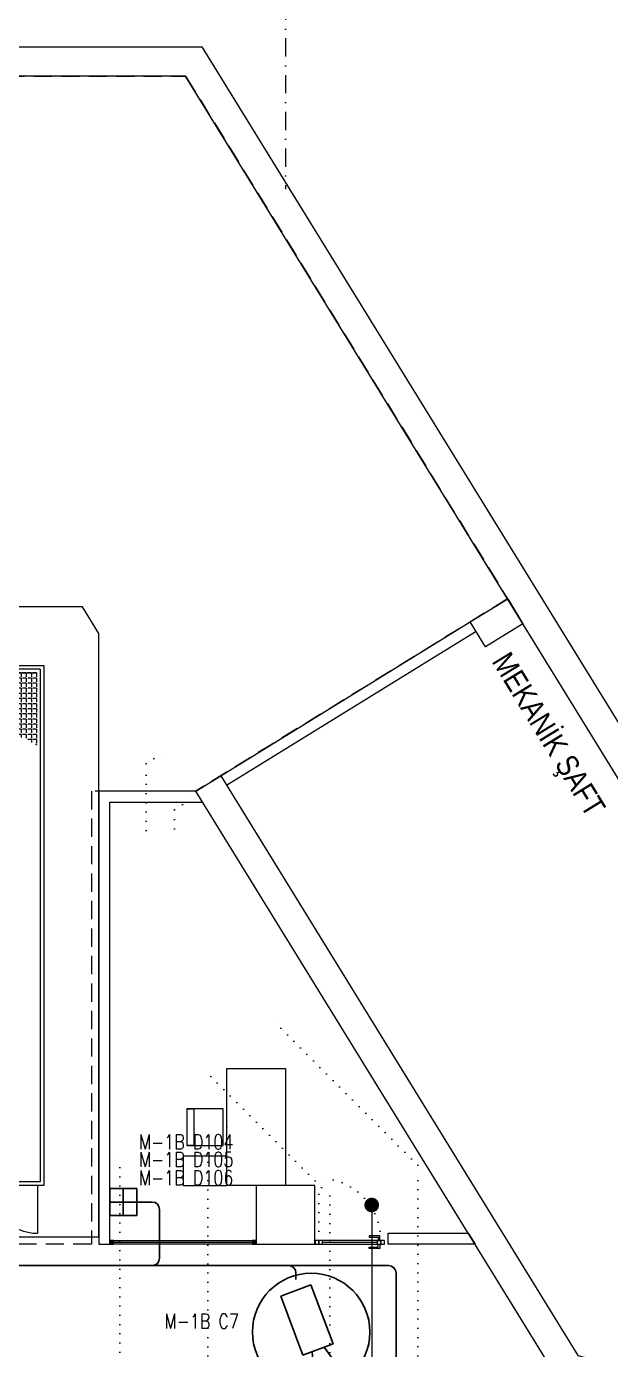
# Model space of a CAD drawing. Header units: metres. Extents: x -13621 to 152406, y -16073 to 22221.
# Drawn here: x 2646 to 3444, y 7046 to 8852 of the extents above; entities that cross this region are included whole.
import ezdxf

# ---------------------------------------------------------------- set-up
doc = ezdxf.new("R2010")
doc.units = ezdxf.units.M
doc.header["$LTSCALE"] = 100
doc.header["$MEASUREMENT"] = 0
for name, pattern in [('DASHDOT2', [0.5, 0.25, -0.125, 0, -0.125]), ('DOT2', [0.125, 0, -0.125]), ('DOT5', [0.75, 0, -0.75]), ('HIDDEN', [0.375, 0.25, -0.125])]:
    doc.linetypes.add(name, pattern=pattern)
doc.layers.get('0').update_dxf_attribs({"color": 9, "lineweight": 9})
for name, color, linetype, lineweight in [('00', 9, 'Continuous', 9), ('01', 9, 'Continuous', 9), ('05', 9, 'Continuous', 9), ('06B', 9, 'Continuous', 9), ('06D', 9, 'Continuous', 9), ('10', 9, 'Continuous', 9), ('15', 9, 'Continuous', 9), ('20', 9, 'DOT2', 9), ('21', 9, 'Continuous', 9), ('21_mahal200', 9, 'Continuous', 9), ('24', 9, 'DASHDOT2', 9), ('Data  Tavan', 170, 'Continuous', 30), ('E-DAHİLİ DOME KAMERA', 7, 'Continuous', 30), ('E-DAHİLİ KAMERA', 7, 'Continuous', 30), ('E-DUVARA MONTE PRİZ KUTUSU', 7, 'Continuous', 30), ('E-YAZI', 7, 'Continuous', 30)]:
    doc.layers.add(name, color=color, linetype=linetype, lineweight=lineweight)
doc.styles.add('E-YAZI', font='txttw.shx')
doc.styles.add('MuuM_TEXT-STANDART', font='ARIALN.TTF')
doc.dimstyles.new('MuuM_DIM200', dxfattribs={"dimscale": 20, "dimtxt": 2, "dimasz": 1, "dimexe": 1, "dimexo": 1, "dimgap": 1, "dimtad": 1, "dimdec": 1, "dimrnd": 0.5, "dimdsep": 46, "dimtxsty": 'MuuM_TEXT-STANDART', "dimblk": 'ARCHTICK', "dimcen": 0, "dimdle": 0.15, "dimclrd": 256, "dimclre": 256, "dimclrt": 256, "dimadec": 0, "dimazin": 0, "dimtfac": 5, "dimtdec": 1, "dimtix": 1, "dimtmove": 2, "dimatfit": 3, "dimldrblk": 'DOT', "dimfxl": 3, "dimfxlon": 1, "dimtolj": 1, "dimlwd": -1, "dimlwe": -1, "dimarcsym": 0})
pattern_1 = [(180, (37871.371, -7935.1185), (-9e-16, -6.985), [5.08, -1.905]), (270, (37871.371, -7935.1185), (6.985, -1e-15), [5.08, -1.905])]

# ---------------------------------------------------------------- blocks, each defined once
blk = doc.blocks.new('p-akslar_yeni')
at = {"layer": '24'}
blk.add_lwpolyline([(9415, 2315.1), (9415, 55)], dxfattribs=at)
blk = doc.blocks.new('10_DUVARA MONTE PRİZ KUTUSU')
at = {"layer": 'E-DUVARA MONTE PRİZ KUTUSU', "color": 4}
for p, q in [((0, 24.5), (0, -24.5)), ((24.5, 0), (-24.5, 0))]:
    blk.add_line(p, q, dxfattribs=at)
blk.add_lwpolyline([(-24.5, -24.5), (24.5, -24.5), (24.5, 24.5), (-24.5, 24.5)], close=True, dxfattribs=at)
blk = doc.blocks.new('100_DAHİLİ DOME KAMERA')
at = {"layer": 'E-DAHİLİ DOME KAMERA', "color": 4}
for p, q in [((-1.936, 0.715), (-1.936, -0.689)), ((0.82, 0.715), (-1.936, 0.715)), ((0.82, -0.689), (0.82, 0.715)), ((0.82, 0.294), (2.131, 0.668)), ((2.131, 0.668), (2.131, -0.643)), ((0.82, -0.268), (2.131, -0.643)), ((-1.936, -0.689), (0.82, -0.689))]:
    blk.add_line(p, q, dxfattribs=at)
at = {"layer": 'E-DAHİLİ DOME KAMERA', "color": 4, "linetype": 'Continuous'}
blk.add_circle((0, 0), 2.566, dxfattribs=at)
at = {"layer": 'E-DAHİLİ KAMERA', "color": 4}
for q in [(13.416, 6.264), (13.416, -6.264)]:
    blk.add_line((2.566, 0), q, dxfattribs=at)
blk = doc.blocks.new('p-kolon_80x80')
blk.add_lwpolyline([(-40, -40), (40, -40), (40, 40), (-40, 40)], close=True)
blk = doc.blocks.new('2.bod.sitatik')
at = {"layer": '01'}
for points in [[(6612.7, -2131.8), (4752.4, -1474.9), (3694.6, -1194.2), (2863.6, 154.4), (1981.2, 154.4), (1695, -40), (1695, -40), (60, -1150.3), (40, -1163.9), (40, -1188.2), (40, -1370), (40, -1370), (40, -1430), (40, -1430), (40, -1850)], [(0, -2945), (0, -1142.7), (1968.9, 194.4), (2885.9, 194.4), (3720.3, -1159.7), (4764.2, -1436.6), (6627.6, -2094.7)]]:
    blk.add_lwpolyline(points, dxfattribs=at)
for points in [[(3324.2, -593.2), (3273.2, -624.7), (3252.2, -590.6), (3303.3, -559.2)], [(2911.6, -800.5), (3399.2, -1591.8), (3464.9, -1609), (3454.7, -1647.6), (3373.6, -1626.4), (2877.6, -821.5), (2911.6, -800.5)]]:
    blk.add_lwpolyline(points, close=True, dxfattribs=at)
blk.add_blockref('p-kolon_80x80', (3000, -1400), dxfattribs=at)
blk = doc.blocks.new('p-sandalye-03')
for points in [[(-5, -25.1), (-5, 24.9), (-55, 24.9), (-55, -25.1), (-5, -25.1)], [(-55, 24.9), (-45, 24.9), (-45, -25.1), (-55, -25.1)]]:
    blk.add_lwpolyline(points)
blk.add_point((0, -0.1))
blk = doc.blocks.new('m-calisma unitesi 02')
at = {"ltscale": 0.5}
blk.add_lwpolyline([(-160, 140), (-160, 80), (-120, 80), (-120, 140)], close=True, dxfattribs=at)
blk.add_lwpolyline([(0, 80), (0, 0), (-160, 0), (-160, 80)], close=True)
at = {"linetype": 'DOT5'}
blk.add_lwpolyline([(-160, 80), (-160, 80)], dxfattribs=at)
at = {"rotation": 270}
blk.add_blockref('p-sandalye-03', (-80, 80), dxfattribs=at)
blk = doc.blocks.new('p-al-01')
at = {"layer": '06B'}
for points in [[(27, 4.3), (27, 10.6), (42, 10.6), (42, 8.7), (29.3, 8.7), (29.3, 8.7), (29.3, 4.3), (27, 4.3)], [(27, -0.7), (27, -6.9), (42, -6.9), (42, -5), (29.3, -5), (29.3, -5), (29.3, -0.7), (27, -0.7)]]:
    blk.add_lwpolyline(points, dxfattribs=at)
at = {"layer": '06D'}
for p, q in [((115.7, 4.3), (28.8, 4.3)), ((28.8, -0.7), (115.7, -0.7))]:
    blk.add_line(p, q, dxfattribs=at)
at = {"layer": '10'}
for points in [[(25.7, -0.7), (25.7, 4.3), (20.7, 4.3), (20.7, -0.7)], [(30.7, -0.7), (30.7, 4.3), (25.7, 4.3), (25.7, -0.7)], [(110.7, -0.7), (110.7, 4.3), (105.7, 4.3), (105.7, -0.7)], [(115.7, -0.7), (115.7, 4.3), (110.7, 4.3), (110.7, -0.7)]]:
    blk.add_lwpolyline(points, close=True, dxfattribs=at)
at = {"layer": '15'}
blk.add_lwpolyline([(105.7, 1.8), (30.7, 1.8)], dxfattribs=at)
at = {"layer": '20'}
blk.add_lwpolyline([(110.7, -0.7), (110.7, -85.7)], dxfattribs=at)
blk.add_arc((110.7, -0.7), 85, 180, 270, dxfattribs=at)
blk = doc.blocks.new('prf-10x10')
blk.add_lwpolyline([(-5, -5), (5, -5), (5, 5), (-5, 5)], close=True)
at = {"color": 255}
blk.add_solid([(-5, -5), (5, -5), (-5, 5), (5, 5)], dxfattribs=at)
at = {"layer": '10'}
blk.add_point((0, 0), dxfattribs=at)
blk = doc.blocks.new('_ArchTick')
at = {"color": 0, "linetype": 'ByBlock', "const_width": 0.15}
blk.add_lwpolyline([(-0.5, -0.5), (0.5, 0.5)], dxfattribs=at)
blk = doc.blocks.new('_Dot')
at = {"color": 0, "linetype": 'ByBlock', "lineweight": -2}
blk.add_line((-0.5, 0), (-1, 0), dxfattribs=at)
at = {"color": 0, "linetype": 'ByBlock', "const_width": 0.5}
blk.add_lwpolyline([(-0.25, 0, 1), (0.25, 0, 1)], format="xyb", close=True, dxfattribs=at)
blk = doc.blocks.new('2.bod.Mimari')
at = {"layer": '06D'}
h = blk.add_hatch(dxfattribs=at)
h.set_pattern_fill('ANGLE', color=256, style=0)
h.set_pattern_definition(pattern_1)
h.paths.add_polyline_path([(2604.25, -696.63), (2612.83, -722.34), (2625.26, -743.77), (2643.27, -749.77), (2660, -758.69), (2660, -660), (2656.5, -660), (2591.5, -660), (2583, -660), (2575.53, -660), (2584.1, -679.91)])
h = blk.add_hatch(dxfattribs=at)
h.set_pattern_fill('ANGLE', color=256, style=0)
h.set_pattern_definition(pattern_1)
h.paths.add_polyline_path([(2604.25, -696.63), (2612.83, -722.34), (2625.26, -743.77), (2643.27, -749.77), (2660, -758.69), (2660, -660), (2656.5, -660), (2591.5, -660), (2583, -660), (2575.53, -660), (2584.1, -679.91)])
at = {"layer": '00'}
for points in [[(2911.64, -800.47), (3252.18, -590.64)], [(2919.51, -813.24), (3260.05, -603.41)]]:
    blk.add_lwpolyline(points, dxfattribs=at)
for points in [[(2877.58, -821.46), (2745, -821.46), (2745, -1440), (2760, -1440), (2759.94, -1425), (2760, -1425), (2760, -836.46), (2886.83, -836.46)], [(3258.72, -1440), (3140.29, -1440), (3140.29, -1425), (3249.48, -1425)]]:
    blk.add_lwpolyline(points, close=True, dxfattribs=at)
at = {"layer": '06D'}
for p, q in [((2260, -650), (2670, -650)), ((2670, -650), (2670, -1360)), ((2665, -655), (2265, -655)), ((2575.53, -660), (2659.97, -660)), ((2665, -655), (2665, -1355)), ((2670, -1000), (2670, -1355)), ((2670, -1360), (2260, -1360)), ((2665, -1355), (2265, -1355)), ((2661.5, -1360), (2661.5, -1425))]:
    blk.add_line(p, q, dxfattribs=at)
for points in [[(2340, -1430), (2745, -1430), (2745, -606.29), (2722.64, -570), (2340, -570)], [(2960, -1435), (2960, -1440), (2760, -1440), (2760, -1435)]]:
    blk.add_lwpolyline(points, close=True, dxfattribs=at)
at = {"layer": '06D', "linetype": 'DOT2', "lineweight": -3}
for points in [[(2809.57, -875.17), (2809.57, -783.62), (2833.52, -768.87)], [(2848.45, -873.03), (2848.45, -846.63), (2872.39, -831.87)]]:
    blk.add_lwpolyline(points, dxfattribs=at)
at = {"layer": '06D', "linetype": 'DOT2'}
for points in [[(2897.84, -1210.88), (3060.69, -1373.73), (3060.69, -1715.29, -0.4142136), (2966.19, -1809.79), (1311.79, -1809.79, 0.4142136), (1226.29, -1895.29), (1226.29, -3734.29), (1346.29, -3734.29), (1346.29, -2024.29, -0.4142136), (1440.79, -1929.79), (3095.19, -1929.79, 0.4142136), (3180.69, -1844.29), (3180.69, -1332.19), (2978.61, -1130.11)], [(402.38, -2372, 0.4142136), (372.38, -2402), (372.38, -3732.3), (252.38, -3732.3), (252.38, -2342, -0.4142136), (342.38, -2252), (1048.17, -2252, 0.4142136), (1078.17, -2222), (1078.17, -1719.8, -0.4142136), (1168.17, -1629.8), (2743.84, -1629.8, 0.4142136), (2773.84, -1599.8), (2773.84, -1315.34)], [(2893.84, -1315.34), (2893.84, -1659.8, -0.4142136), (2803.84, -1749.8), (2202.25, -1749.8)]]:
    blk.add_lwpolyline(points, format="xyb", dxfattribs=at)
at = {"layer": '06D'}
blk.add_arc((2661.5, -1360), 65, 180, 270, dxfattribs=at)
at = {"layer": '15'}
blk.add_lwpolyline([(2955, -1437.5), (2765, -1437.5)], dxfattribs=at)
at = {"layer": '20', "color": 251, "linetype": 'HIDDEN'}
blk.add_lwpolyline([(1981.24, 154.38), (2863.59, 154.38), (3303.26, -559.16), (2877.58, -821.46), (2735, -821.46), (2735, -1440), (2735, -1440), (2340, -1440), (2340, -1360), (2260, -1360), (2260, -1440), (1640, -1440), (1640, -1360), (1560, -1360), (1560, -1440), (940, -1440), (940, -1360), (860, -1360), (860, -1440), (440, -1440), (440, -892.23)], close=True, dxfattribs=at)
at = {"rotation": 180}
blk.add_blockref('p-al-01', (3155.96, -1435.4), dxfattribs=at)
at = {"layer": '05', "rotation": 90.00000000000001}
blk.add_blockref('m-calisma unitesi 02', (3000, -1200), dxfattribs=at)
at = {"layer": '10', "xscale": 0.5, "yscale": 0.5}
for p in [(2762.5, -1437.5), (2957.5, -1437.5)]:
    blk.add_blockref('prf-10x10', p, dxfattribs=at)
at = {"layer": '21', "style": 'MuuM_TEXT-STANDART'}
blk.add_text('MEKANİK ŞAFT', height=30, rotation=301.52599, dxfattribs=at).set_placement((3280.93, -644.38))
at = {"layer": '21_mahal200'}
blk.add_leader([(3117.66, -1386.49), (3117.66, -1698.61)], dimstyle='MuuM_DIM200', override={"dimasz": 1, "dimfxl": 10}, dxfattribs=at)

msp = doc.modelspace()

# ---------------------------------------------------------------- linework, layer by layer
at = {"layer": 'Data  Tavan'}
for p, q in [((2796.7, 7247.6), (2817.9, 7247.6)), ((2827.9, 7237.6), (2827.9, 7170.9)), ((2228.6, 7160.9), (2817.9, 7160.9)), ((2807.3, 7160.9), (3022.8, 7160.9)), ((3004.2, 7160.9), (3140.9, 7160.9)), ((3014.2, 7141.9), (3014.2, 7150.9)), ((3150.9, 7150.9), (3150.9, 6594.5))]:
    msp.add_line(p, q, dxfattribs=at)
for centre, start, end in [((2817.9, 7237.6), 0, 90), ((2817.9, 7170.9), 270, 0), ((3004.2, 7150.9), 0, 90), ((3140.9, 7150.9), 0, 90)]:
    msp.add_arc(centre, 10, start, end, dxfattribs=at)

# ---------------------------------------------------------------- block references
for name in ['2.bod.sitatik', '2.bod.Mimari']:
    msp.add_blockref(name, (0, 8630))
at = {"layer": '24'}
msp.add_blockref('p-akslar_yeni', (-6415, 8575), dxfattribs=at)
at = {"layer": 'E-DAHİLİ DOME KAMERA', "xscale": 31.24999999834261, "yscale": 31.24999999834261, "zscale": 31.24999999834261, "rotation": 290.5223732366399}
msp.add_blockref('100_DAHİLİ DOME KAMERA', (3035, 7070.2), dxfattribs=at)
at = {"layer": 'E-DUVARA MONTE PRİZ KUTUSU', "color": 3, "xscale": -0.75, "yscale": 0.75, "zscale": 0.75, "rotation": 180}
msp.add_blockref('10_DUVARA MONTE PRİZ KUTUSU', (2778.4, 7247.6), dxfattribs=at)

# ---------------------------------------------------------------- texts
at = {"layer": 'E-YAZI', "color": 6, "style": 'E-YAZI', "width": 0.8}
for s, p in [('M-1B D104', (2799.9, 7319.6)), ('M-1B D105', (2799.9, 7295.8)), ('M-1B D106', (2799.9, 7270.8)), ('M-1B C7', (2834.9, 7074.9))]:
    msp.add_text(s, height=20, dxfattribs=at).set_placement(p)

doc.saveas('drawing.dxf')
